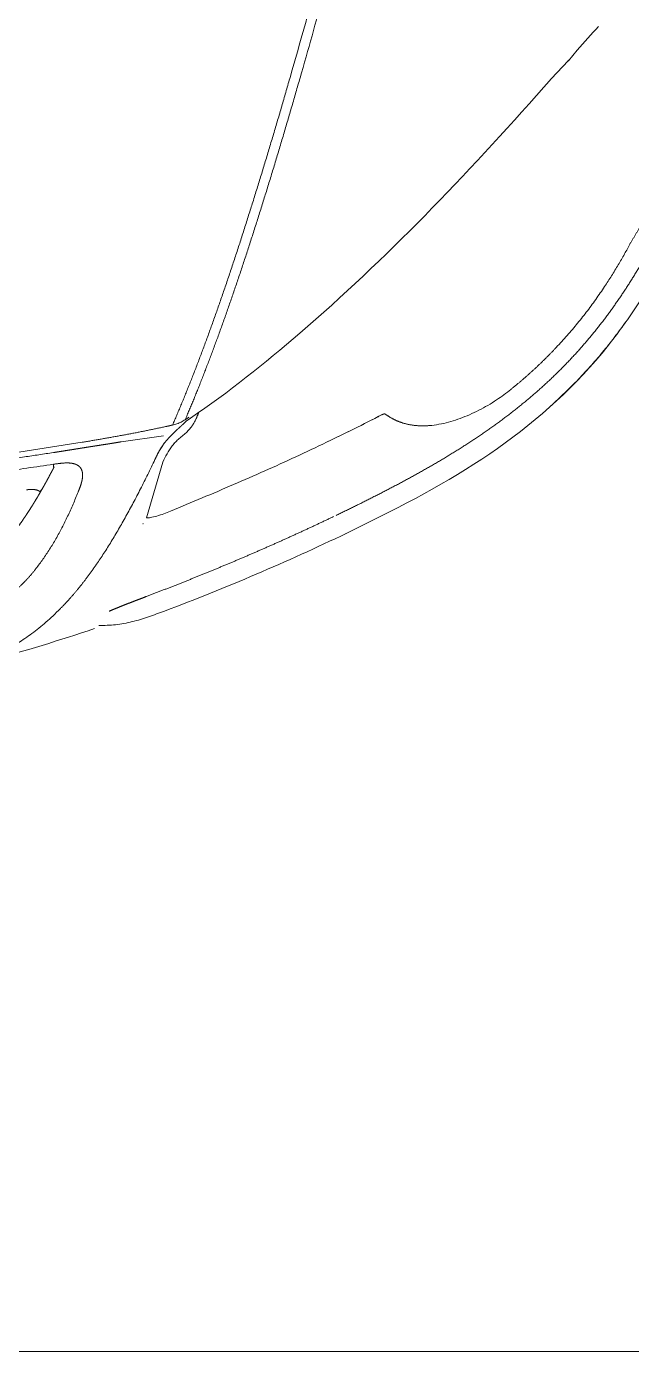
# Model space of a CAD drawing. Extents: x -1073 to 35213, y -1180 to 6950.
# Drawn here: x 33808.4 to 33845.2, y 1392 to 1472.6 of the extents above; entities that cross this region are included whole.
import ezdxf
from ezdxf.xclip import XClip

# ---------------------------------------------------------------- set-up
doc = ezdxf.new("R2010")
doc.units = 0
doc.header["$LTSCALE"] = 25
doc.header["$XCLIPFRAME"] = 0
doc.layers.get('0').update_dxf_attribs({"color": 9, "lineweight": 9})
doc.layers.add('04', color=9, linetype='Continuous', lineweight=9)
doc.layers.add('06D', color=9, linetype='Continuous', lineweight=9)

# ---------------------------------------------------------------- blocks, each defined once
blk = doc.blocks.new('p-araba-polo')
at = {"extrusion": (0, 0, -1)}
for p, q in [((0.38753, 0.66799), (0.37636, 0.65753)), ((0.37122, 0.65301), (0.37487, 0.65622)), ((0.37487, 0.65622), (0.37636, 0.65753)), ((0.17272, 0.44291), (0.17346, 0.4432)), ((0.16826, 0.43554), (0.17004, 0.43824)), ((0.17202, 0.44266), (0.17272, 0.44291)), ((0.10942, 0.41139), (0.1433, 0.42141)), ((0.15564, 0.39612), (0.15929, 0.4217))]:
    blk.add_line(p, q, dxfattribs=at)
at = {"flags": 128}
blk.add_lwpolyline([(0.38736, 0.668), (0.39056, 0.67071), (0.39376, 0.67344)], dxfattribs=at)
for points, degree, knots in [([(0.17736, 0.65717), (0.17999, 0.66006), (0.18527, 0.66584), (0.19359, 0.67411), (0.2022, 0.68208), (0.21112, 0.68971), (0.22032, 0.69699), (0.22979, 0.70392), (0.2395, 0.7105), (0.24943, 0.71676), (0.25955, 0.72269), (0.26984, 0.72832), (0.28028, 0.73368), (0.28735, 0.73702), (0.29089, 0.73869)], 3, [0, 0, 0, 0, 0.083333, 0.166665, 0.249997, 0.333329, 0.416662, 0.499995, 0.583328, 0.666661, 0.749996, 0.83333, 0.916665, 1, 1, 1, 1]), ([(0.09994, 0.53293), (0.11367, 0.56115), (0.1417, 0.61672), (0.1884, 0.6724), (0.22036, 0.69716), (0.22836, 0.70281)], 3, [0, 0, 0, 0, 0.436314, 0.862947, 1, 1, 1, 1]), ([(0.27624, 0.70562), (0.2741, 0.70448), (0.26972, 0.70213), (0.26318, 0.69833), (0.2566, 0.6943), (0.25226, 0.69147), (0.25009, 0.69005)], 3, [0, 0, 0, 0, 0.240377, 0.493552, 0.746754, 1, 1, 1, 1]), ([(0.25009, 0.69005), (0.24743, 0.68827), (0.24212, 0.68471), (0.23435, 0.67895), (0.22677, 0.67287), (0.21935, 0.6665), (0.21454, 0.66203), (0.21213, 0.6598)], 3, [0, 0, 0, 0, 0.200084, 0.400065, 0.600042, 0.800036, 1, 1, 1, 1]), ([(0.17004, 0.43824), (0.18582, 0.46141), (0.24569, 0.53677), (0.31749, 0.60566), (0.37121, 0.65301)], 3, [0, 0, 0, 0, 0.290843, 1, 1, 1, 1]), ([(0.18751, 0.63304), (0.18639, 0.63162), (0.18416, 0.62879), (0.18212, 0.62583), (0.1811, 0.62435)], 3, [0, 0, 0, 0, 0.500031, 1, 1, 1, 1]), ([(0.1811, 0.62435), (0.17997, 0.62258), (0.17771, 0.61905), (0.17472, 0.61355), (0.17205, 0.60795), (0.16975, 0.60225), (0.16787, 0.59651), (0.16641, 0.59074), (0.16588, 0.58693), (0.16562, 0.58503)], 3, [0, 0, 0, 0, 0.14287, 0.285738, 0.428603, 0.571464, 0.714319, 0.857165, 1, 1, 1, 1]), ([(0.37688, 0.50484), (0.38542, 0.50727), (0.4025, 0.51213), (0.4283, 0.51931), (0.4542, 0.5264), (0.4802, 0.53341), (0.5063, 0.54034), (0.53248, 0.54721), (0.55874, 0.55403), (0.58507, 0.56078), (0.61145, 0.56749), (0.6379, 0.57416), (0.66439, 0.58078), (0.68208, 0.58517), (0.69093, 0.58736)], 3, [0, 0, 0, 0, 0.083342, 0.166682, 0.25, 0.333306, 0.416615, 0.499936, 0.583268, 0.666606, 0.749946, 0.83329, 0.916643, 1, 1, 1, 1]), ([(0.69157, 0.58137), (0.67641, 0.57761), (0.64611, 0.57009), (0.60082, 0.55869), (0.55568, 0.54715), (0.51075, 0.53546), (0.46606, 0.52355), (0.42163, 0.51142), (0.39233, 0.50309), (0.37767, 0.49893)], 3, [0, 0, 0, 0, 0.142912, 0.285805, 0.428682, 0.57154, 0.714362, 0.857157, 1, 1, 1, 1]), ([(0.17207, 0.55724), (0.17225, 0.55699), (0.17261, 0.55651), (0.1725, 0.55538), (0.17215, 0.55473), (0.17197, 0.55439)], 3, [0, 0, 0, 0, 0.34173, 0.655167, 1, 1, 1, 1]), ([(0.17197, 0.55439), (0.16913, 0.54886), (0.16345, 0.53778), (0.15803, 0.52657), (0.15532, 0.52097)], 3, [0, 0, 0, 0, 0.499946, 1, 1, 1, 1]), ([(0.15532, 0.52097), (0.15236, 0.51472), (0.14643, 0.50223), (0.13788, 0.48334), (0.12955, 0.46434), (0.12142, 0.44526), (0.11614, 0.43248), (0.11349, 0.42608)], 3, [0, 0, 0, 0, 0.199959, 0.399928, 0.599921, 0.799944, 1, 1, 1, 1]), ([(0.15759, 0.43126), (0.15824, 0.43206), (0.15956, 0.43366), (0.16158, 0.43616), (0.16324, 0.43759), (0.16407, 0.4383)], 3, [0, 0, 0, 0, 0.335072, 0.667573, 1, 1, 1, 1]), ([(0.16407, 0.4383), (0.16467, 0.43874), (0.16588, 0.43961), (0.16784, 0.44073), (0.16919, 0.44138), (0.16986, 0.4417)], 3, [0, 0, 0, 0, 0.333542, 0.667239, 1, 1, 1, 1]), ([(0.1684, 0.43576), (0.16828, 0.43565), (0.16773, 0.43515), (0.1672, 0.43462), (0.16679, 0.43421)], 3, [0, 0, 0, 0, 0.227086, 1, 1, 1, 1]), ([(0.1433, 0.42141), (0.14497, 0.4222), (0.14829, 0.42378), (0.1515, 0.42602), (0.15311, 0.42713)], 3, [0, 0, 0, 0, 0.500778, 1, 1, 1, 1]), ([(0.15311, 0.42713), (0.15391, 0.42776), (0.15546, 0.42898), (0.15689, 0.43052), (0.15759, 0.43126)], 3, [0, 0, 0, 0, 0.5173, 1, 1, 1, 1]), ([(0.16187, 0.42883), (0.16077, 0.42773), (0.15859, 0.42553), (0.15641, 0.42369), (0.15532, 0.42277)], 3, [0, 0, 0, 0, 0.500116, 1, 1, 1, 1]), ([(0.16582, 0.42729), (0.16565, 0.42659), (0.16531, 0.42517), (0.165, 0.42373), (0.16484, 0.42301)], 3, [0, 0, 0, 0, 0.499348, 1, 1, 1, 1]), ([(0.16905, 0.43499), (0.16857, 0.43419), (0.16759, 0.43259), (0.16652, 0.42998), (0.16605, 0.42819), (0.16582, 0.42729)], 3, [0, 0, 0, 0, 0.333479, 0.665683, 1, 1, 1, 1]), ([(0.044, 0.3824), (0.04398, 0.38411), (0.04393, 0.38754), (0.04435, 0.39267), (0.0451, 0.39777), (0.0462, 0.40282), (0.04758, 0.40779), (0.04917, 0.41271), (0.0509, 0.41757), (0.05211, 0.4208), (0.05272, 0.42241)], 3, [0, 0, 0, 0, 0.124987, 0.249975, 0.374965, 0.49996, 0.624964, 0.749973, 0.874985, 1, 1, 1, 1]), ([(0.11349, 0.42608), (0.11294, 0.42472), (0.11182, 0.42198), (0.11041, 0.41782), (0.10945, 0.41405), (0.10941, 0.41216), (0.10942, 0.41139)], 3, [0, 0, 0, 0, 0.270369, 0.539534, 0.807022, 1, 1, 1, 1]), ([(0.15532, 0.42277), (0.1545, 0.42214), (0.15285, 0.42086), (0.15024, 0.41928), (0.14756, 0.41788), (0.14576, 0.41703), (0.14486, 0.4166)], 3, [0, 0, 0, 0, 0.248986, 0.49846, 0.748736, 1, 1, 1, 1]), ([(0.06153, 0.41135), (0.06082, 0.40946), (0.05937, 0.40566), (0.05718, 0.39995), (0.05491, 0.39424), (0.05339, 0.39065), (0.05263, 0.38885)], 3, [0, 0, 0, 0, 0.242914, 0.490387, 0.743262, 1, 1, 1, 1]), ([(0.14486, 0.4166), (0.14182, 0.41515), (0.13575, 0.41224), (0.12698, 0.40784), (0.11848, 0.40343), (0.1103, 0.39899), (0.10244, 0.39453), (0.09493, 0.39005), (0.08777, 0.38556), (0.08334, 0.38256), (0.08112, 0.38106)], 3, [0, 0, 0, 0, 0.125001, 0.250002, 0.375002, 0.500003, 0.625003, 0.750002, 0.875001, 1, 1, 1, 1]), ([(0.15345, 0.38254), (0.1538, 0.38481), (0.15448, 0.38934), (0.15526, 0.39386), (0.15564, 0.39612)], 3, [0, 0, 0, 0, 0.499954, 1, 1, 1, 1]), ([(0.15164, 0.37105), (0.15194, 0.37296), (0.15256, 0.37679), (0.15315, 0.38062), (0.15345, 0.38254)], 3, [0, 0, 0, 0, 0.500002, 1, 1, 1, 1]), ([(0.15535, 0.37241), (0.15371, 0.36215), (0.15042, 0.34164), (0.14607, 0.31078), (0.14215, 0.27986), (0.13867, 0.24889), (0.13562, 0.21788), (0.133, 0.18682), (0.13079, 0.15573), (0.12899, 0.12462), (0.1276, 0.09348), (0.12662, 0.06233), (0.126, 0.03117), (0.12593, 0.01039), (0.12589, 0)], 3, [0, 0, 0, 0, 0.083333, 0.166666, 0.25, 0.333333, 0.416666, 0.5, 0.583333, 0.666666, 0.75, 0.833333, 0.916667, 1, 1, 1, 1]), ([(0.0785, 0.34426), (0.08038, 0.34568), (0.08415, 0.34852), (0.09024, 0.35258), (0.09664, 0.35644), (0.10334, 0.3601), (0.11033, 0.36355), (0.11757, 0.36683), (0.12258, 0.36889), (0.12509, 0.36991)], 3, [0, 0, 0, 0, 0.142744, 0.285902, 0.429075, 0.572117, 0.714996, 0.857678, 1, 1, 1, 1]), ([(0.05406, 0.35898), (0.05263, 0.35754), (0.04977, 0.35465), (0.04589, 0.35034), (0.0423, 0.34605), (0.03901, 0.3418), (0.03602, 0.33757), (0.03327, 0.33337), (0.03167, 0.3306), (0.03087, 0.32921)], 3, [0, 0, 0, 0, 0.142856, 0.285712, 0.428569, 0.571427, 0.714284, 0.857142, 1, 1, 1, 1]), ([(0.14194, 0.35489), (0.14038, 0.34415), (0.13726, 0.32267), (0.1331, 0.29037), (0.12936, 0.25802), (0.12604, 0.22562), (0.12422, 0.20399), (0.12331, 0.19317)], 3, [0, 0, 0, 0, 0.2, 0.4, 0.6, 0.8, 1, 1, 1, 1]), ([(0.12523, 0.34664), (0.1257, 0.34703), (0.12663, 0.34782), (0.12772, 0.34846), (0.12827, 0.34879)], 3, [0, 0, 0, 0, 0.497077, 1, 1, 1, 1]), ([(0.14187, 0.35443), (0.14187, 0.35443), (0.14187, 0.35443), (0.14187, 0.35443), (0.14187, 0.35443), (0.14187, 0.35443), (0.14187, 0.35443), (0.14187, 0.35443), (0.14187, 0.35443), (0.14187, 0.35443), (0.14187, 0.35443)], 5, [0, 0, 0, 0, 0, 0, 1, 1, 1, 1, 1, 1.000001, 1.000001, 1.000001, 1.000001, 1.000001, 1.000001]), ([(0.14187, 0.35443), (0.14187, 0.35443), (0.14187, 0.35443), (0.14187, 0.35443), (0.14187, 0.35443), (0.14187, 0.35443), (0.14187, 0.35443), (0.14187, 0.35443), (0.14187, 0.35443), (0.14187, 0.35443), (0.14187, 0.35443)], 5, [0, 0, 0, 0, 0, 0, 1, 1, 1, 1, 1, 1.000001, 1.000001, 1.000001, 1.000001, 1.000001, 1.000001])]:
    blk.add_open_spline(points, degree=degree, knots=knots)
for points, degree in [([(0.32171, 0.74027), (0.30158, 0.73219), (0.28188, 0.72311), (0.26262, 0.71299), (0.24401, 0.7016), (0.22634, 0.68864), (0.20997, 0.67419), (0.19493, 0.65847)], 7), ([(0.31952, 0.72661), (0.3131, 0.72427), (0.30672, 0.72171), (0.30039, 0.71893), (0.29414, 0.71591), (0.28797, 0.71265), (0.28191, 0.70914), (0.27597, 0.70537)], 7), ([(0.27649, 0.70567), (0.27636, 0.70567), (0.27623, 0.70564), (0.27613, 0.70558), (0.27604, 0.70549), (0.27597, 0.70537)], 5), ([(0.27649, 0.70567), (0.27636, 0.70567), (0.27623, 0.70564), (0.27613, 0.70558), (0.27604, 0.70549), (0.27597, 0.70537)], 5), ([(0.39376, 0.67344), (0.39871, 0.67766), (0.40357, 0.68203), (0.40817, 0.68642)], 3), ([(0.38761, 0.66796), (0.38755, 0.66798), (0.3875, 0.66801), (0.38745, 0.66803)], 3), ([(0.38745, 0.66803), (0.38747, 0.66802), (0.3875, 0.66801), (0.38753, 0.66799), (0.38757, 0.66798), (0.38762, 0.66796)], 5), ([(0.19493, 0.65847), (0.17937, 0.64222), (0.16523, 0.62463), (0.15259, 0.60592), (0.1412, 0.58658), (0.13062, 0.56684), (0.12055, 0.54688), (0.11088, 0.52674)], 7), ([(0.18751, 0.63304), (0.19205, 0.63876), (0.19686, 0.64428), (0.20178, 0.64966), (0.20689, 0.65483), (0.21213, 0.6598)], 5), ([(0.19501, 0.65856), (0.19492, 0.65862), (0.19487, 0.65863), (0.19487, 0.6586), (0.1949, 0.65854), (0.19493, 0.65847)], 5), ([(0.37124, 0.65286), (0.37115, 0.65306), (0.37124, 0.65305), (0.37144, 0.65291)], 3), ([(0.37489, 0.65607), (0.37481, 0.65625), (0.37487, 0.65626), (0.37502, 0.65616)], 3), ([(0.37489, 0.65607), (0.37481, 0.65625), (0.37487, 0.65626), (0.37502, 0.65616)], 3), ([(0.37559, 0.65504), (0.37559, 0.65504), (0.37559, 0.65504), (0.37559, 0.65504), (0.37559, 0.65504), (0.37559, 0.65504)], 5), ([(0.37559, 0.65504), (0.37559, 0.65504), (0.37559, 0.65504), (0.37559, 0.65504), (0.37559, 0.65504), (0.37559, 0.65504)], 5), ([(0.17207, 0.55724), (0.16881, 0.56175), (0.16646, 0.5669), (0.16518, 0.57266), (0.16497, 0.57877), (0.16562, 0.58503)], 5), ([(0.17197, 0.55439), (0.17229, 0.55502), (0.17262, 0.55564), (0.17276, 0.55632), (0.1724, 0.55678), (0.17207, 0.55724)], 5), ([(0.15532, 0.52097), (0.15855, 0.52771), (0.16183, 0.53442), (0.16515, 0.54111), (0.16853, 0.54777), (0.17197, 0.55439)], 5), ([(0.05266, 0.42235), (0.0668, 0.45985), (0.08261, 0.49676), (0.09992, 0.53293)], 3), ([(0.09994, 0.53293), (0.09986, 0.53294), (0.10004, 0.53283)], 2), ([(0.10004, 0.53283), (0.09986, 0.53294), (0.09994, 0.53293)], 2), ([(0.11011, 0.52514), (0.10247, 0.50919), (0.09509, 0.49314), (0.08792, 0.47697), (0.08099, 0.4607), (0.07429, 0.44434), (0.06783, 0.42789), (0.06153, 0.41135)], 7), ([(0.37688, 0.50483), (0.34455, 0.49556), (0.31259, 0.48609), (0.2815, 0.47648), (0.25139, 0.46665), (0.22213, 0.45649), (0.19434, 0.44592), (0.16905, 0.43499)], 7), ([(0.16582, 0.42729), (0.1921, 0.43878), (0.22068, 0.44975), (0.25075, 0.46025), (0.28176, 0.47035), (0.31331, 0.48011), (0.34532, 0.48963), (0.37767, 0.49893)], 7), ([(0.17238, 0.4428), (0.17275, 0.44295), (0.17311, 0.4431), (0.17348, 0.44324)], 3), ([(0.17238, 0.4428), (0.17257, 0.44288), (0.17275, 0.44295), (0.17293, 0.44303), (0.17312, 0.4431), (0.1733, 0.44317), (0.17348, 0.44323)], 6), ([(0.17058, 0.43728), (0.17007, 0.43652), (0.16956, 0.43576), (0.16905, 0.43499)], 3), ([(0.17058, 0.43728), (0.17027, 0.43683), (0.16996, 0.43637), (0.16965, 0.43592), (0.16935, 0.43546), (0.16905, 0.43499)], 5), ([(0.16986, 0.4417), (0.1707, 0.44207), (0.17154, 0.44244), (0.17238, 0.44281)], 3), ([(0.17238, 0.44281), (0.1717, 0.44251), (0.17101, 0.44222), (0.17032, 0.44193)], 3), ([(0.17313, 0.44273), (0.17304, 0.44289), (0.17291, 0.44296), (0.17275, 0.44295), (0.17256, 0.44288), (0.17238, 0.4428)], 5), ([(0.17238, 0.4428), (0.17256, 0.44288), (0.17275, 0.44295), (0.17291, 0.44296), (0.17304, 0.44289), (0.17312, 0.44273)], 5), ([(0.15311, 0.42713), (0.15381, 0.42767), (0.15451, 0.42823), (0.15518, 0.4288), (0.15583, 0.42939), (0.15645, 0.43), (0.15704, 0.43062), (0.15759, 0.43126)], 7), ([(0.16187, 0.42883), (0.16282, 0.42985), (0.16359, 0.43071), (0.16436, 0.43159), (0.16517, 0.43249), (0.16598, 0.43338), (0.16679, 0.43421)], 6), ([(0.16679, 0.43421), (0.16582, 0.43322), (0.16484, 0.43213), (0.16388, 0.43105), (0.16301, 0.43005), (0.16187, 0.42883)], 5), ([(0.16582, 0.42729), (0.16561, 0.42645), (0.16541, 0.4256), (0.16522, 0.42474), (0.16503, 0.42388), (0.16484, 0.42301)], 5), ([(0.05272, 0.42241), (0.05265, 0.42237), (0.05266, 0.42232)], 2), ([(0.05266, 0.42233), (0.05266, 0.42237), (0.05272, 0.42241)], 2), ([(0.14486, 0.4166), (0.14664, 0.41745), (0.14844, 0.41829), (0.15025, 0.41921), (0.15203, 0.42027), (0.15373, 0.42146), (0.15532, 0.42277)], 6), ([(0.15535, 0.37241), (0.15704, 0.38263), (0.15881, 0.39284), (0.16068, 0.40305), (0.1627, 0.41322), (0.16484, 0.42301)], 5), ([(0.06153, 0.41135), (0.06031, 0.40813), (0.05909, 0.40492), (0.05785, 0.40167), (0.05658, 0.39837), (0.05526, 0.39508), (0.05394, 0.39188), (0.05263, 0.38885)], 7), ([(0.0616, 0.41152), (0.06147, 0.41154), (0.06142, 0.41152), (0.06142, 0.41147), (0.06148, 0.41141), (0.06153, 0.41135)], 5), ([(0.0616, 0.41152), (0.06147, 0.41154), (0.06142, 0.41152), (0.06142, 0.41147), (0.06148, 0.41141), (0.06153, 0.41135)], 5), ([(0.10582, 0.40932), (0.10582, 0.40934), (0.10582, 0.40936), (0.10582, 0.40937), (0.10581, 0.40939), (0.10581, 0.40941), (0.10581, 0.40943), (0.10581, 0.40945)], 7), ([(0.10584, 0.40933), (0.10583, 0.40937), (0.10582, 0.40941), (0.10581, 0.40945)], 3), ([(0.15564, 0.39612), (0.1553, 0.39419), (0.15497, 0.39225), (0.15465, 0.39031), (0.15434, 0.38837), (0.15405, 0.38643), (0.15375, 0.38448), (0.15345, 0.38254)], 7), ([(0.05297, 0.38965), (0.0528, 0.38956), (0.05269, 0.38942), (0.05264, 0.38925), (0.05263, 0.38905), (0.05263, 0.38885)], 5), ([(0.02249, 0.31586), (0.02842, 0.33739), (0.03495, 0.35874), (0.04204, 0.37991)], 3), ([(0.08112, 0.38106), (0.0747, 0.37663), (0.0688, 0.37222), (0.06336, 0.36777), (0.0585, 0.36337), (0.05406, 0.35898)], 5), ([(0.15345, 0.38254), (0.1532, 0.3809), (0.15294, 0.37926), (0.15268, 0.37761), (0.15242, 0.37597), (0.15216, 0.37433), (0.1519, 0.37269), (0.15164, 0.37105)], 7), ([(0.12509, 0.36991), (0.12699, 0.37068), (0.12886, 0.37141), (0.13079, 0.37205), (0.13273, 0.37248), (0.13455, 0.37259)], 5), ([(0.12509, 0.36991), (0.12699, 0.37068), (0.12886, 0.37141), (0.13079, 0.37205), (0.13273, 0.37248), (0.13455, 0.37259)], 5), ([(0.13455, 0.37259), (0.13593, 0.37267), (0.1373, 0.3726), (0.13863, 0.37224), (0.13979, 0.37162), (0.14067, 0.37077), (0.14142, 0.36949)], 6), ([(0.13455, 0.37259), (0.1362, 0.37268), (0.13785, 0.37256), (0.13942, 0.37192), (0.14052, 0.37102), (0.14142, 0.36949)], 5), ([(0.15164, 0.37105), (0.15127, 0.36873), (0.15089, 0.36642), (0.15052, 0.3641), (0.15016, 0.36179), (0.14979, 0.35947), (0.14943, 0.35716), (0.14908, 0.35484)], 7), ([(0.14908, 0.35484), (0.14993, 0.36024), (0.15078, 0.36565), (0.15164, 0.37105)], 3), ([(0.14142, 0.36949), (0.14236, 0.36786), (0.14295, 0.36574), (0.14311, 0.36258), (0.1425, 0.35872), (0.14194, 0.35489)], 5), ([(0.12271, 0), (0.12272, 0.07123), (0.12528, 0.14246), (0.13042, 0.21356), (0.13824, 0.28443), (0.14908, 0.35484)], 5), ([(0.14038, 0.3553), (0.13997, 0.3551), (0.13957, 0.35489), (0.13917, 0.35468), (0.13877, 0.35447), (0.13836, 0.35426), (0.13796, 0.35405), (0.13756, 0.35384), (0.13716, 0.35363)], 8), ([(0.14194, 0.35489), (0.14125, 0.3549), (0.14057, 0.3549), (0.14019, 0.35486), (0.14018, 0.35479), (0.14048, 0.35469)], 5), ([(0.14048, 0.35469), (0.14018, 0.35479), (0.14019, 0.35486), (0.14057, 0.3549), (0.14125, 0.3549), (0.14194, 0.35489)], 5), ([(0.12827, 0.34879), (0.12613, 0.34758), (0.124, 0.34635), (0.12189, 0.34511), (0.1198, 0.34386), (0.11774, 0.34259), (0.1157, 0.34131), (0.11369, 0.34002), (0.1117, 0.33871)], 8), ([(0.12827, 0.34879), (0.1276, 0.34841), (0.12695, 0.34801), (0.12634, 0.34757), (0.12576, 0.34712), (0.12523, 0.34664)], 5), ([(0.1264, 0.3385), (0.12657, 0.33961), (0.12677, 0.34097), (0.12681, 0.3427), (0.12661, 0.3444), (0.12622, 0.34557), (0.12572, 0.3461), (0.12523, 0.34664)], 7), ([(0.1264, 0.33849), (0.12663, 0.34005), (0.12694, 0.34212), (0.12662, 0.34516), (0.12592, 0.34588), (0.12523, 0.34664)], 5), ([(0.13716, 0.35363), (0.13426, 0.35211), (0.13245, 0.35111), (0.13109, 0.35037), (0.12966, 0.34957), (0.12827, 0.34879)], 5), ([(0.05219, 0.30944), (0.05555, 0.31751), (0.05934, 0.32455), (0.06353, 0.33051), (0.06814, 0.3356), (0.07316, 0.34011), (0.0785, 0.34426)], 6), ([(0.1117, 0.33871), (0.10844, 0.33656), (0.10593, 0.3348), (0.10351, 0.33304), (0.10251, 0.3323), (0.1016, 0.33162)], 5)]:
    blk.add_open_spline(points, degree=degree)

msp = doc.modelspace()

# ---------------------------------------------------------------- linework, layer by layer
at = {"layer": '06D'}
msp.add_lwpolyline([(33654.409, 1392.043), (33904.409, 1392.043), (33904.409, 1892.043), (33654.409, 1892.043)], close=True, dxfattribs=at)

# ---------------------------------------------------------------- block references
at = {"layer": '04'}
ref = msp.add_blockref('p-araba-polo', (33774.596, 1431.802), dxfattribs=dict(at, xscale=-100, yscale=100, zscale=100, rotation=270))
XClip(ref).set_block_clipping_path([(-0.0924763951, -0.9835002962), (4.0650970395, 0.9845199444)])

doc.saveas('drawing.dxf')
